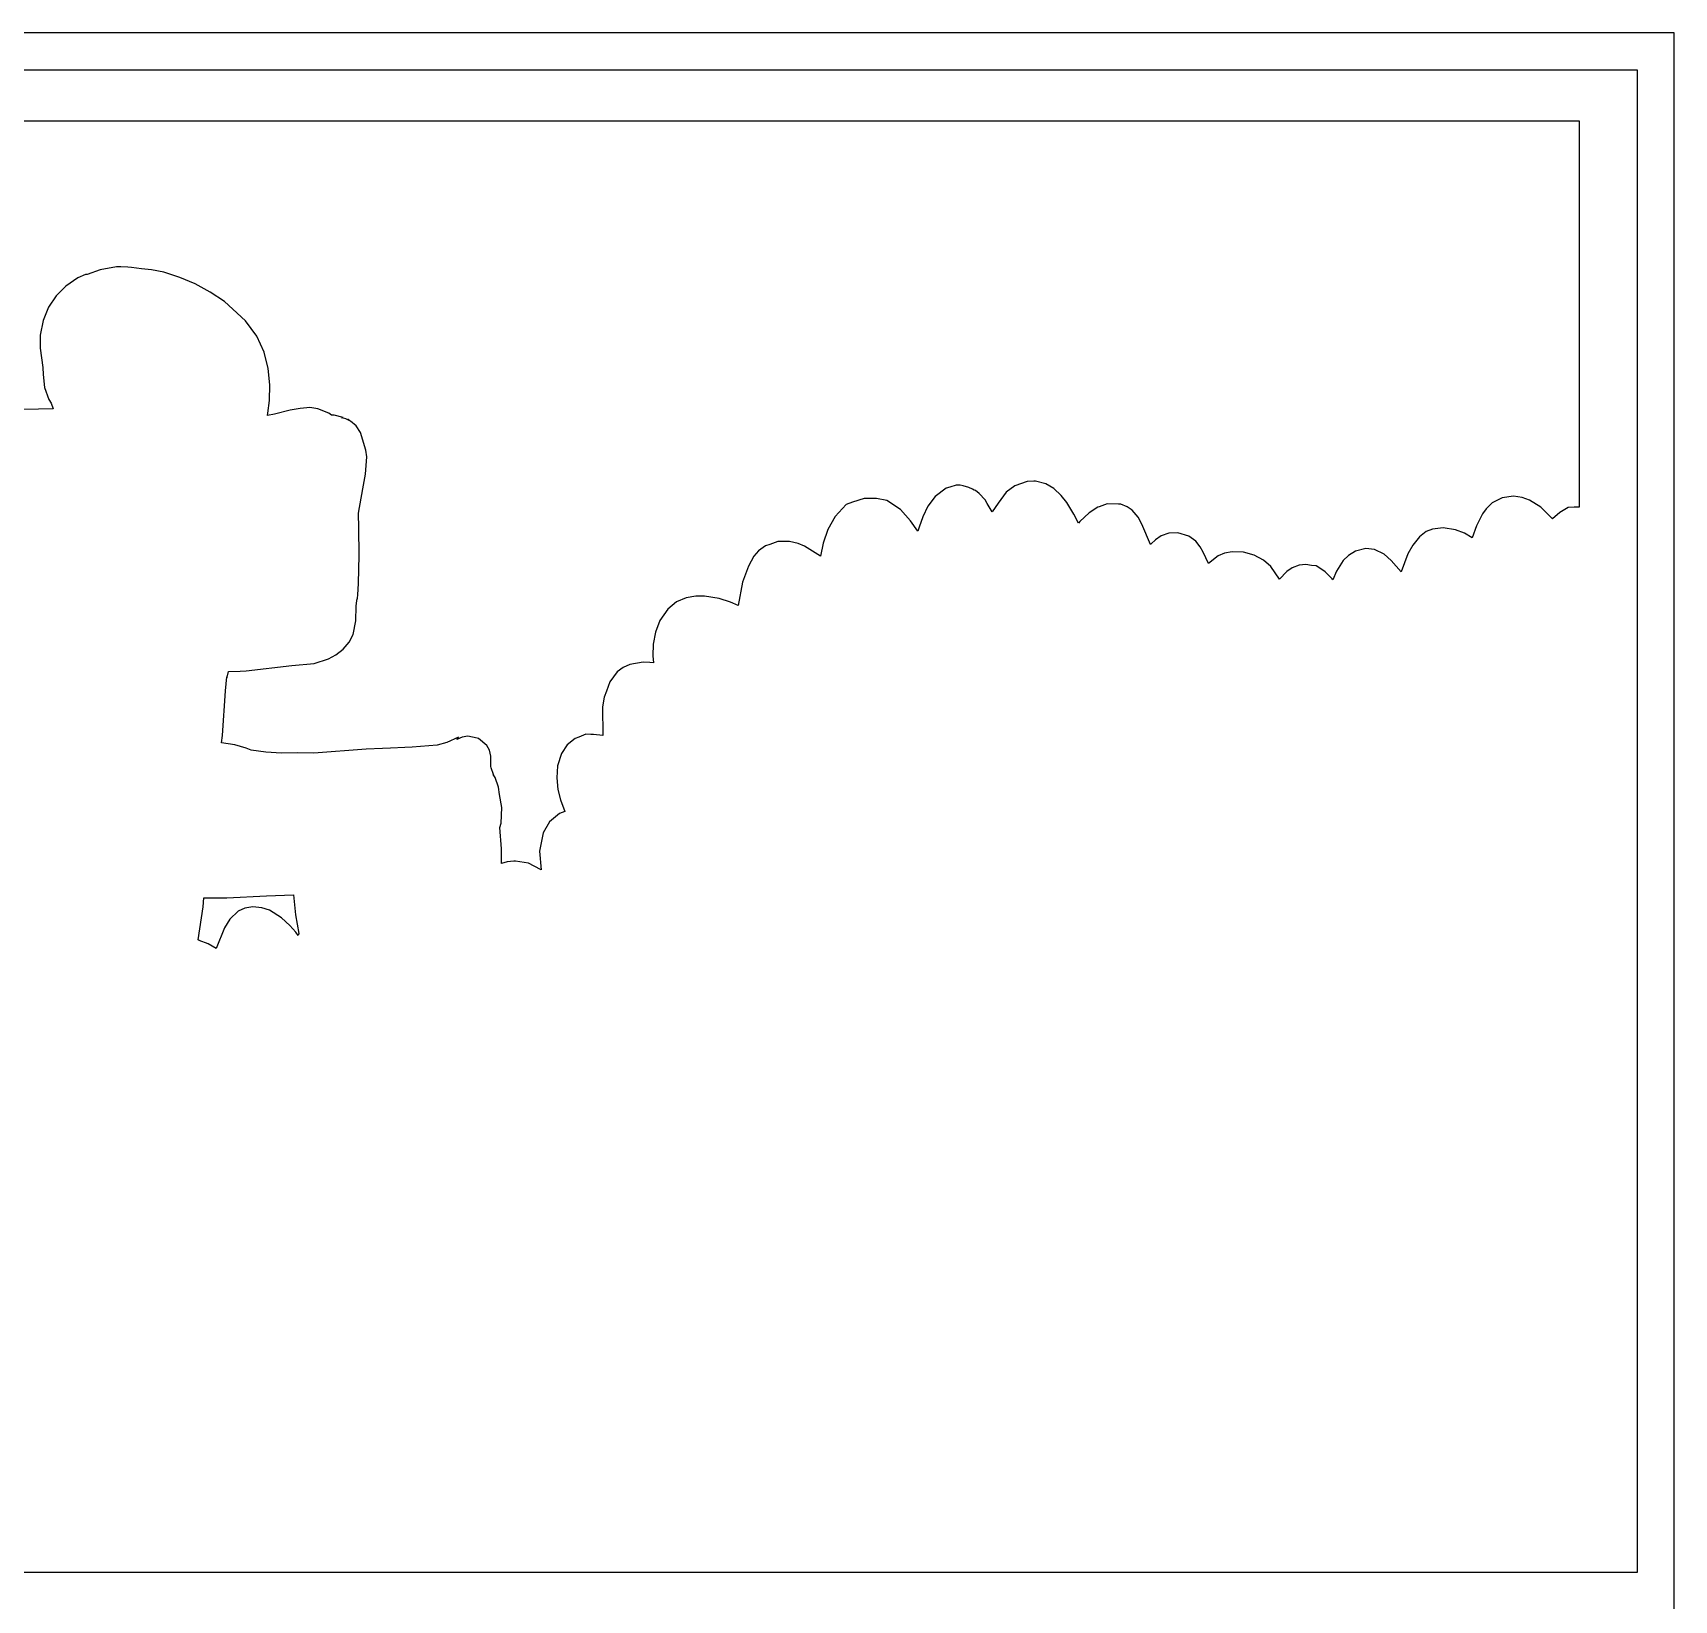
# Model space of a CAD drawing. Extents: x -5 to 805, y 207 to 631.
# Drawn here: x 627.2 to 804.5, y 461.7 to 631 of the extents above; entities that cross this region are included whole.
import ezdxf

# ---------------------------------------------------------------- set-up
doc = ezdxf.new("R2010")
doc.units = 0

msp = doc.modelspace()

# ---------------------------------------------------------------- linework, layer by layer
at = {"layer": '074'}
for p, q in [((804.529, 631.014), (-4.75578, 631.014)), ((804.529, 629.014), (804.529, 631.014)), ((804.529, 464.666), (804.529, 629.014)), ((-0.756026, 627.014), (800.529, 627.014)), ((800.529, 627.014), (800.529, 464.666)), ((304.13957, 621.50072), (794.274, 621.5)), ((794.274, 621.5), (794.274, 579.776)), ((632.920861, 604.904275), (632.09683, 604.53909)), ((633.08592, 604.91633), (632.920861, 604.904275)), ((633.08692, 604.91633), (633.08592, 604.91633)), ((634.517604, 605.395084), (633.08692, 604.91633)), ((636.27225, 605.7199), (634.517604, 605.395084)), ((636.27325, 605.7199), (636.27225, 605.7199)), ((636.27525, 605.7199), (636.27325, 605.7199)), ((636.74499, 605.7406), (636.27525, 605.7199)), ((637.50153, 605.6817), (636.74499, 605.7406)), ((637.88084, 605.6522), (637.50153, 605.6817)), ((637.88284, 605.6522), (637.88084, 605.6522)), ((638.95771, 605.51474), (637.88284, 605.6522)), ((638.95971, 605.51474), (638.95771, 605.51474)), ((640.049911, 605.402957), (638.95971, 605.51474)), ((641.3854, 605.13699), (640.049911, 605.402957)), ((643.096212, 604.584945), (641.3854, 605.13699)), ((644.775115, 603.87736), (643.096212, 604.584945)), ((630.800642, 603.656016), (629.754373, 602.604112)), ((632.09683, 604.53909), (630.800642, 603.656016)), ((646.394851, 603.007002), (644.775115, 603.87736)), ((647.92816, 601.96664), (646.394851, 603.007002)), ((628.939467, 601.370803), (628.33737, 599.94351)), ((629.754373, 602.604112), (628.939467, 601.370803)), ((648.84386, 601.16979), (647.92816, 601.96664)), ((650.197921, 599.898953), (648.84386, 601.16979)), ((628.337, 599.943), (628.013663, 598.359062)), ((628.33737, 599.94351), (628.337, 599.943)), ((651.422, 598.248), (650.197921, 599.898953)), ((628.013663, 598.359062), (628.019226, 596.956093)), ((652.219796, 596.515473), (651.42188, 598.24841)), ((651.42188, 598.24841), (651.422, 598.248)), ((628.019226, 596.956093), (628.332, 594.86527)), ((652.670179, 594.751412), (652.219796, 596.515473)), ((628.332, 594.86527), (628.341979, 594.088242)), ((628.341979, 594.088242), (628.50873, 592.67574)), ((652.841094, 592.996423), (652.670179, 594.751412)), ((628.50873, 592.67574), (628.50926, 592.67521)), ((628.50926, 592.67521), (628.951677, 591.394305)), ((652.80061, 591.2907), (652.841094, 592.996423)), ((628.951677, 591.394305), (629.20844, 590.99159)), ((629.20844, 590.99159), (629.43272, 590.38026)), ((652.63679, 589.90215), (652.80061, 591.2907)), ((656.09643, 590.41427), (655.01897, 590.26027)), ((656.09743, 590.41427), (656.09643, 590.41427)), ((656.82607, 590.48247), (656.09743, 590.41427)), ((656.82707, 590.48247), (656.82607, 590.48247)), ((657.15831, 590.54497), (656.82707, 590.48247)), ((657.16031, 590.54497), (657.15831, 590.54497)), ((657.16084, 590.54497), (657.16031, 590.54497)), ((658.03314, 590.37702), (657.16084, 590.54497)), ((627.83643, 590.34356), (624.64335, 590.27066)), ((629.43272, 590.38026), (627.83643, 590.34356)), ((652.57319, 589.67478), (652.63679, 589.90215)), ((653.33852, 589.79932), (652.57319, 589.67478)), ((653.33952, 589.79932), (653.33852, 589.79932)), ((655.01797, 590.26027), (653.33952, 589.79932)), ((655.01897, 590.26027), (655.01797, 590.26027)), ((659.202817, 589.93496), (658.03314, 590.37702)), ((659.5116, 589.70833), (659.202817, 589.93496)), ((659.68833, 589.70133), (659.5116, 589.70833)), ((659.77773, 589.69833), (659.68833, 589.70133)), ((659.77973, 589.69833), (659.77773, 589.69833)), ((660.74815, 589.45545), (659.77973, 589.69833)), ((660.57813, 589.42545), (660.74815, 589.45545)), ((661.05407, 589.30143), (660.57813, 589.42545)), ((661.55171, 589.05131), (661.05407, 589.30143)), ((661.251, 589.25082), (661.249, 589.25082)), ((661.249, 589.25082), (661.41798, 589.14746)), ((661.25034, 589.25049), (661.251, 589.25082)), ((661.25134, 589.24996), (661.25034, 589.25049)), ((661.28854, 589.24096), (661.25134, 589.24996)), ((661.41928, 589.14746), (661.28854, 589.24096)), ((661.41798, 589.14746), (661.40898, 589.15346)), ((661.40898, 589.15346), (661.41928, 589.14746)), ((662.16036, 588.550779), (661.55171, 589.05131)), ((662.61676, 587.82968), (662.16036, 588.550779)), ((663.20898, 585.93367), (662.61676, 587.82968)), ((663.184516, 583.343485), (663.3175, 585.21847)), ((663.3175, 585.21847), (663.20898, 585.93367)), ((662.887792, 581.726976), (663.184516, 583.343485)), ((662.39507, 579.11755), (662.887792, 581.726976)), ((725.88645, 581.79929), (724.69762, 580.901121)), ((725.88745, 581.79929), (725.88645, 581.79929)), ((726.29414, 581.92848), (725.88745, 581.79929)), ((726.96097, 582.133459), (726.29414, 581.92848)), ((727.3995, 582.13518), (726.96097, 582.133459)), ((727.72403, 582.05868), (727.3995, 582.13518)), ((728.34363, 581.87523), (727.72403, 582.05868)), ((728.74774, 581.70418), (728.34363, 581.87523)), ((728.92292, 581.61688), (728.74774, 581.70418)), ((729.04643, 581.54818), (728.92292, 581.61688)), ((729.44692, 581.25569), (729.04643, 581.54818)), ((733.29553, 582.062077), (732.386085, 581.378502)), ((734.65384, 582.53365), (733.29553, 582.062077)), ((734.65484, 582.53365), (734.65384, 582.53365)), ((734.65684, 582.53365), (734.65484, 582.53365)), ((735.3524, 582.56675), (734.65684, 582.53365)), ((735.52655, 582.57475), (735.3524, 582.56675)), ((735.52708, 582.57475), (735.52655, 582.57475)), ((735.53008, 582.57475), (735.52708, 582.57475)), ((736.661514, 582.278107), (735.53008, 582.57475)), ((737.52273, 581.76653), (736.661514, 582.278107)), ((738.321155, 581.024695), (737.52273, 581.76653)), ((715.09227, 580.05107), (713.889435, 578.757489)), ((715.7589, 580.29912), (715.09227, 580.05107)), ((717.044911, 580.716615), (715.7589, 580.29912)), ((718.35358, 580.69806), (717.044911, 580.716615)), ((719.47857, 580.50014), (718.35358, 580.69806)), ((720.940816, 579.492559), (719.47857, 580.50014)), ((723.898036, 579.853224), (723.361825, 578.729327)), ((724.69762, 580.901121), (723.898036, 579.853224)), ((730.089509, 580.537374), (729.44692, 581.25569)), ((730.32439, 580.15757), (730.089509, 580.537374)), ((730.85562, 579.2584), (730.32439, 580.15757)), ((731.49434, 580.20873), (730.85562, 579.2584)), ((732.386085, 581.378502), (731.49434, 580.20873)), ((738.91954, 580.26171), (738.321155, 581.024695)), ((739.696472, 579.015865), (738.91954, 580.26171)), ((742.42995, 579.81061), (742.26304, 579.74701)), ((743.26556, 580.12843), (742.42995, 579.81061)), ((744.49908, 580.09223), (743.26556, 580.12843)), ((744.74661, 580.08523), (744.49908, 580.09223)), ((744.74961, 580.08523), (744.74661, 580.08523)), ((745.453109, 579.805526), (744.74961, 580.08523)), ((745.981726, 579.43373), (745.453109, 579.805526)), ((784.87801, 580.23098), (784.215959, 579.58068)), ((784.87854, 580.23098), (784.87801, 580.23098)), ((785.948723, 580.765726), (784.87854, 580.23098)), ((787.17039, 580.9343), (785.948723, 580.765726)), ((787.17139, 580.93377), (787.17039, 580.9343)), ((787.17192, 580.93377), (787.17139, 580.93377)), ((787.17292, 580.9343), (787.17192, 580.93377)), ((788.118212, 580.795597), (787.17292, 580.9343)), ((788.898789, 580.52083), (788.118212, 580.795597)), ((790.11537, 579.75039), (788.898789, 580.52083)), ((794.274, 579.776), (793.74225, 579.7517)), ((662.43847, 577.49595), (662.39507, 579.11755)), ((713.889435, 578.757489), (713.09259, 577.344976)), ((722.05516, 578.29666), (720.940816, 579.492559)), ((722.84581, 577.17735), (722.05516, 578.29666)), ((723.361825, 578.729327), (722.96311, 577.60316)), ((740.18923, 578.03807), (739.696472, 579.015865)), ((740.34116, 578.20809), (740.18923, 578.03807)), ((740.34169, 578.20809), (740.34116, 578.20809)), ((741.33387, 579.14188), (740.34169, 578.20809)), ((741.3344, 579.14188), (741.33387, 579.14188)), ((742.26251, 579.74701), (741.3344, 579.14188)), ((742.26304, 579.74701), (742.26251, 579.74701)), ((746.62081, 578.67705), (745.981726, 579.43373)), ((747.02234, 577.94014), (746.62081, 578.67705)), ((783.84034, 579.03571), (783.172109, 577.761445)), ((784.215959, 579.58068), (783.84034, 579.03571)), ((791.3985, 578.48535), (790.11537, 579.75039)), ((792.181641, 579.174037), (791.3985, 578.48535)), ((793.094, 579.723), (792.181641, 579.174037)), ((793.09536, 579.7228), (793.094, 579.723)), ((793.09836, 579.7228), (793.09536, 579.7228)), ((793.74225, 579.7517), (793.09836, 579.7228)), ((662.480225, 574.56504), (662.43847, 577.49595)), ((713.09259, 577.344976), (712.605705, 575.889213)), ((722.96311, 577.60316), (722.84581, 577.17735)), ((747.97784, 575.71289), (747.02234, 577.94014)), ((748.503479, 576.24354), (748.04656, 575.80129)), ((749.12815, 576.66791), (748.503479, 576.24354)), ((749.12868, 576.66791), (749.12815, 576.66791)), ((749.933199, 576.954269), (749.12868, 576.66791)), ((750.92857, 576.98262), (749.933199, 576.954269)), ((750.9291, 576.98209), (750.92857, 576.98262)), ((750.92963, 576.98209), (750.9291, 576.98209)), ((750.93163, 576.98262), (750.92963, 576.98209)), ((752.105998, 576.645586), (750.93163, 576.98262)), ((752.863997, 576.092629), (752.105998, 576.645586)), ((777.03618, 576.56247), (776.306829, 575.668225)), ((777.03671, 576.56247), (777.03618, 576.56247)), ((777.737014, 577.115394), (777.03671, 576.56247)), ((778.42009, 577.4017), (777.737014, 577.115394)), ((778.42062, 577.4017), (778.42009, 577.4017)), ((779.56525, 577.5159), (778.42062, 577.4017)), ((779.56625, 577.5159), (779.56525, 577.5159)), ((779.56825, 577.5159), (779.56625, 577.5159)), ((780.90306, 577.3092), (779.56825, 577.5159)), ((781.875943, 576.93809), (780.90306, 577.3092)), ((782.69209, 576.4462), (781.875943, 576.93809)), ((783.172109, 577.761445), (782.69209, 576.4462)), ((662.41527, 571.5237), (662.480225, 574.56504)), ((705.13026, 574.472771), (704.53488, 573.38893)), ((705.629502, 575.03234), (705.13026, 574.472771)), ((706.37766, 575.57588), (705.629502, 575.03234)), ((706.82621, 575.73298), (706.37766, 575.57588)), ((707.7228, 576.04717), (706.82621, 575.73298)), ((708.55221, 576.05717), (707.7228, 576.04717)), ((708.96717, 576.06217), (708.55221, 576.05717)), ((708.96817, 576.06217), (708.96717, 576.06217)), ((708.97017, 576.06217), (708.96817, 576.06217)), ((709.915479, 575.829759), (708.97017, 576.06217)), ((710.59642, 575.55057), (709.915479, 575.829759)), ((712.33275, 574.46588), (710.59642, 575.55057)), ((712.605705, 575.889213), (712.33275, 574.46588)), ((748.04604, 575.80129), (747.97784, 575.71289)), ((748.04656, 575.80129), (748.04604, 575.80129)), ((753.335876, 575.460927), (752.863997, 576.092629)), ((753.65188, 574.88766), (753.335876, 575.460927)), ((754.21308, 573.68721), (753.65188, 574.88766)), ((755.27917, 574.4975), (754.21308, 573.68721)), ((755.28017, 574.49803), (755.27917, 574.4975)), ((755.964666, 574.777185), (755.28017, 574.49803)), ((756.77052, 574.93934), (755.964666, 574.777185)), ((756.77105, 574.93934), (756.77052, 574.93934)), ((756.77305, 574.93882), (756.77105, 574.93934)), ((756.77358, 574.93882), (756.77305, 574.93882)), ((756.7741, 574.93934), (756.77358, 574.93882)), ((758.011537, 574.902347), (756.7741, 574.93934)), ((759.15638, 574.568621), (758.011537, 574.902347)), ((760.153172, 574.019505), (759.15638, 574.568621)), ((769.358262, 574.541987), (768.79088, 573.99105)), ((770.11535, 575.02355), (769.358262, 574.541987)), ((770.11588, 575.02355), (770.11535, 575.02355)), ((770.11888, 575.02355), (770.11588, 575.02355)), ((771.209987, 575.301372), (770.11888, 575.02355)), ((772.14769, 575.20442), (771.209987, 575.301372)), ((772.15069, 575.20442), (772.14769, 575.20442)), ((773.20437, 574.683), (772.15069, 575.20442)), ((773.95265, 574.00966), (773.20437, 574.683)), ((775.767123, 574.728342), (775.0301, 572.76271)), ((776.306829, 575.668225), (775.767123, 574.728342)), ((704.53488, 573.38893), (703.87652, 571.64899)), ((760.94646, 573.33634), (760.153172, 574.019505)), ((761.90971, 571.98345), (760.94646, 573.33634)), ((762.6833, 572.82113), (761.90971, 571.98345)), ((763.267024, 573.211247), (762.6833, 572.82113)), ((764.01397, 573.50481), (763.267024, 573.211247)), ((764.01697, 573.50481), (764.01397, 573.50481)), ((764.748215, 573.570654), (764.01697, 573.50481)), ((765.33627, 573.45721), (764.748215, 573.570654)), ((765.86389, 573.43811), (765.33627, 573.45721)), ((766.13933, 573.2495), (765.86389, 573.43811)), ((766.82817, 572.77717), (766.13933, 573.2495)), ((767.57025, 572.0165), (766.82817, 572.77717)), ((768.04726, 572.84074), (767.64625, 571.90901)), ((768.79088, 573.99105), (768.04726, 572.84074)), ((775.0301, 572.76271), (773.95265, 574.00966)), ((662.34347, 570.27365), (662.41527, 571.5237)), ((703.87652, 571.64899), (703.4321, 569.14371)), ((767.64625, 571.90901), (767.57025, 572.0165)), ((662.17077, 569.06236), (662.22867, 569.67679)), ((662.22867, 569.67679), (662.24107, 569.71089)), ((662.24107, 569.71089), (662.29537, 569.9238)), ((662.29537, 569.9238), (662.34347, 570.27365)), ((696.767121, 569.520512), (695.8099, 568.73754)), ((697.80616, 569.9633), (696.767121, 569.520512)), ((698.840626, 570.146486), (697.80616, 569.9633)), ((699.78537, 570.15037), (698.840626, 570.146486)), ((699.78737, 570.15037), (699.78537, 570.15037)), ((701.370342, 569.892797), (699.78737, 570.15037)), ((702.60011, 569.50183), (701.370342, 569.892797)), ((703.4321, 569.14371), (702.60011, 569.50183)), ((661.824881, 565.994216), (662.14027, 567.46969)), ((662.14027, 567.46969), (662.17077, 569.06236)), ((694.971375, 567.533388), (694.484437, 566.26046)), ((695.8099, 568.73754), (694.971375, 567.533388)), ((661.416536, 565.184873), (661.824881, 565.994216)), ((694.484437, 566.26046), (694.259478, 564.969817)), ((659.175735, 563.377435), (659.975342, 563.816747)), ((659.975342, 563.816747), (660.76568, 564.4244)), ((660.76568, 564.4244), (661.416536, 565.184873)), ((694.259478, 564.969817), (694.20689, 563.71252)), ((648.35783, 562.02301), (649.63578, 562.05401)), ((649.63578, 562.05401), (650.27502, 562.06951)), ((650.27502, 562.06951), (650.27602, 562.06951)), ((650.27602, 562.06951), (650.27802, 562.06951)), ((650.27802, 562.06951), (655.22138, 562.64312)), ((655.22138, 562.64312), (655.22338, 562.64312)), ((655.22338, 562.64312), (657.62272, 562.88703)), ((657.62272, 562.88703), (659.175735, 563.377435)), ((690.995881, 562.428591), (690.36678, 561.95862)), ((691.70881, 562.75082), (690.995881, 562.428591)), ((693.148, 563.003), (691.70881, 562.75082)), ((693.151, 563.003), (693.148, 563.003)), ((693.15112, 563.00306), (693.151, 563.003)), ((693.89887, 562.96116), (693.15112, 563.00306)), ((694.27249, 562.93996), (693.89887, 562.96116)), ((694.20689, 563.71252), (694.27249, 562.93996)), ((648.05707, 559.93063), (648.18109, 561.43079)), ((648.18109, 561.43079), (648.184119, 561.329618)), ((648.184119, 561.329618), (648.228945, 561.396161)), ((648.228945, 561.396161), (648.35783, 562.02301)), ((689.566139, 560.873821), (689.1839, 559.89466)), ((690.36678, 561.95862), (689.566139, 560.873821)), ((647.70464, 555.09216), (648.05707, 559.93063)), ((688.960264, 559.223421), (688.76791, 558.18262)), ((689.1839, 559.89466), (688.960264, 559.223421)), ((688.76791, 558.18262), (688.79681, 555.09134)), ((647.60025, 554.28188), (647.70464, 555.09216)), ((674.22423, 555.01842), (673.624577, 554.915666)), ((675.21849, 554.81068), (674.22423, 555.01842)), ((686.98561, 555.21974), (686.19754, 554.91847)), ((687.51426, 555.21474), (686.98561, 555.21974)), ((687.77936, 555.21174), (687.51426, 555.21474)), ((687.78136, 555.21174), (687.77936, 555.21174)), ((688.79681, 555.09134), (687.78136, 555.21174)), ((649.05856, 554.08912), (647.60025, 554.28188)), ((649.06056, 554.08912), (649.05856, 554.08912)), ((650.29098, 553.71189), (649.06056, 554.08912)), ((650.801298, 553.518446), (650.29098, 553.71189)), ((652.39214, 553.27677), (650.801298, 553.518446)), ((654.096684, 553.185245), (652.39214, 553.27677)), ((655.85498, 553.22407), (654.096684, 553.185245)), ((657.58614, 553.19777), (655.85498, 553.22407)), ((663.25556, 553.6179), (657.58614, 553.19777)), ((663.25656, 553.6179), (663.25556, 553.6179)), ((663.25856, 553.6179), (663.25656, 553.6179)), ((664.98972, 553.6794), (663.25856, 553.6179)), ((665.8553, 553.7099), (664.98972, 553.6794)), ((665.8563, 553.7099), (665.8553, 553.7099)), ((665.8613, 553.7099), (665.8563, 553.7099)), ((665.8623, 553.7099), (665.8613, 553.7099)), ((665.8643, 553.7099), (665.8623, 553.7099)), ((667.42286, 553.7921), (665.8643, 553.7099)), ((668.20214, 553.8329), (667.42286, 553.7921)), ((668.20314, 553.8329), (668.20214, 553.8329)), ((668.20514, 553.8329), (668.20314, 553.8329)), ((670.01381, 553.97811), (668.20514, 553.8329)), ((670.91815, 554.05051), (670.01381, 553.97811)), ((671.959552, 554.339919), (670.91815, 554.05051)), ((673.19915, 554.91144), (671.959552, 554.339919)), ((673.624577, 554.915666), (673.04291, 554.64687)), ((673.04291, 554.64687), (673.20362, 554.91197)), ((673.20115, 554.91197), (673.19915, 554.91144)), ((673.20362, 554.91197), (673.20062, 554.91097)), ((673.20062, 554.91097), (673.20115, 554.91197)), ((675.37093, 554.77868), (675.21849, 554.81068)), ((676.272977, 554.027616), (675.37093, 554.77868)), ((676.564487, 553.492542), (676.272977, 554.027616)), ((676.714, 552.8682), (676.564487, 553.492542)), ((684.96179, 554.08369), (684.34159, 553.13193)), ((685.803, 554.768), (684.96179, 554.08369)), ((685.80324, 554.76809), (685.803, 554.768)), ((685.80376, 554.76809), (685.80324, 554.76809)), ((686.19754, 554.91847), (685.80376, 554.76809)), ((676.69101, 551.75726), (676.71171, 552.77219)), ((676.75611, 551.5919), (676.69101, 551.75726)), ((676.71171, 552.77219), (676.71571, 552.78459)), ((676.712, 552.785), (676.714, 552.8682)), ((676.713, 552.785), (676.712, 552.785)), ((676.71571, 552.78459), (676.713, 552.785)), ((677.00977, 550.889969), (676.75611, 551.5919)), ((683.922777, 551.800219), (683.826125, 550.506694)), ((684.34159, 553.13193), (683.922777, 551.800219)), ((677.180785, 550.540495), (676.97315, 550.86894)), ((676.97315, 550.86894), (677.020806, 550.798402)), ((677.020806, 550.798402), (677.00977, 550.889969)), ((677.54004, 549.49952), (677.180785, 550.540495)), ((683.826125, 550.506694), (683.961883, 549.274441)), ((677.64236, 548.70164), (677.54004, 549.49952)), ((677.88937, 547.29759), (677.64236, 548.70164)), ((683.961883, 549.274441), (684.2403, 548.12655)), ((684.2403, 548.12655), (684.71469, 546.87081)), ((677.812701, 545.621769), (677.88937, 547.29759)), ((684.10852, 546.6548), (683.061436, 545.780865)), ((684.71469, 546.87081), (684.10852, 546.6548)), ((677.66458, 545.16025), (677.812701, 545.621769)), ((677.8532, 542.85548), (677.66458, 545.16025)), ((682.36548, 544.57741), (681.97242, 542.585904)), ((683.061436, 545.780865), (682.36548, 544.57741)), ((677.8765, 541.26075), (677.8532, 542.85548)), ((681.97242, 542.585904), (682.12725, 540.57765)), ((678.48318, 541.44058), (677.8765, 541.26075)), ((678.48418, 541.44058), (678.48318, 541.44058)), ((678.48618, 541.44058), (678.48418, 541.44058)), ((679.20345, 541.50368), (678.48618, 541.44058)), ((679.38276, 541.51968), (679.20345, 541.50368)), ((679.38329, 541.51968), (679.38276, 541.51968)), ((679.38529, 541.51968), (679.38329, 541.51968)), ((680.786005, 541.280311), (679.38529, 541.51968)), ((682.07815, 540.63085), (680.786005, 541.280311)), ((682.12725, 540.57765), (682.07815, 540.63085)), ((645.62866, 536.56617), (645.72066, 537.54595)), ((645.72066, 537.54595), (648.18925, 537.55395)), ((648.18925, 537.55395), (652.49131, 537.77461)), ((652.49131, 537.77461), (655.39604, 537.88571)), ((655.396, 537.886), (655.604631, 535.708073)), ((655.39604, 537.88571), (655.396, 537.886)), ((645.08244, 533.0098), (645.62866, 536.56617)), ((649.428824, 536.096891), (648.51685, 535.26342)), ((650.13688, 536.431385), (649.428824, 536.096891)), ((651.01024, 536.57445), (650.13688, 536.431385)), ((651.01124, 536.57445), (651.01024, 536.57445)), ((651.01177, 536.57445), (651.01124, 536.57445)), ((651.981308, 536.477703), (651.01177, 536.57445)), ((652.813795, 536.203821), (651.981308, 536.477703)), ((654.1015, 535.39571), (652.813795, 536.203821)), ((655.604631, 535.708073), (655.98511, 533.68367)), ((647.92619, 534.29552), (647.03012, 532.0724)), ((648.51685, 535.26342), (647.92619, 534.29552)), ((655.003416, 534.556132), (654.1015, 535.39571)), ((655.62958, 533.83663), (655.003416, 534.556132)), ((655.90191, 533.47593), (655.62958, 533.83663)), ((655.98511, 533.68367), (655.90191, 533.47593)), ((645.21576, 532.9602), (645.08244, 533.0098)), ((646.18147, 532.583927), (645.21576, 532.9602)), ((647.03012, 532.0724), (646.18147, 532.583927)), ((800.529, 464.666), (84.7209, 464.666)), ((804.529, 462.666), (804.529, 464.666)), ((804.529, 460.666), (804.529, 462.666))]:
    msp.add_line(p, q, dxfattribs=at)

doc.saveas('drawing.dxf')
